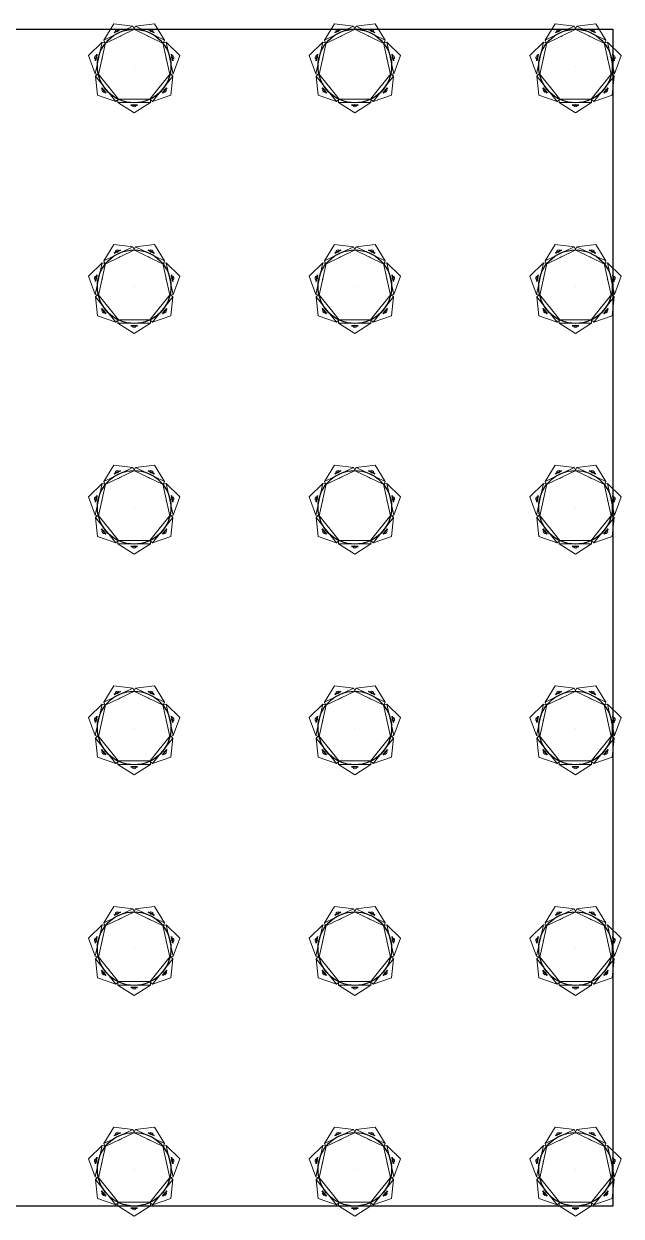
# Model space of a CAD drawing. Header units: millimetres. Extents: x 6731 to 7543, y 1524 to 2335.
# Drawn here: x 7137 to 7543, y 1524 to 2335 of the extents above; entities that cross this region are included whole.
import ezdxf

# ---------------------------------------------------------------- set-up
doc = ezdxf.new("R2010")
doc.units = ezdxf.units.MM

# ---------------------------------------------------------------- blocks, each defined once
blk = doc.blocks.new('P725-80')
at = {"extrusion": (0, -1, 0)}
for p, q in [((0, 800, 3.93), (0, 800, 43.93)), ((800, 800, 3.93), (800, 800, 43.93)), ((0, 0, 3.93), (0, 0, 43.93)), ((800, 0, 3.93), (800, 0, 43.93))]:
    blk.add_line(p, q, dxfattribs=at)
for elevation in [3.93, 43.93]:
    blk.add_lwpolyline([(0, 800), (800, 800), (800, 0), (0, 0)], close=True, dxfattribs=dict(elevation=elevation))
blk = doc.blocks.new('610-3')
at = {"lineweight": 0, "extrusion": (0, 0, -1)}
for p, q in [((-11, 37.75, -9.43), (11, 37.75, -9.43)), ((-11, -37.75, -9.43), (-11, 37.75, -9.43)), ((-11, 37.75, -7.07), (11, 37.75, -7.07)), ((-11, -37.75, -7.07), (-11, 37.75, -7.07)), ((11, 37.75, -7.07), (0, 26.75)), ((11, 37.75, -9.43), (11, -37.75, -9.43)), ((11, 37.75, -7.07), (11, -37.75, -7.07)), ((0, 26.75), (0, -26.75)), ((11, -37.75, -7.07), (0, -26.75)), ((-11, -37.75, -9.43), (11, -37.75, -9.43)), ((-11, -37.75, -7.07), (11, -37.75, -7.07))]:
    blk.add_line(p, q, dxfattribs=at)
at = {"lineweight": 0, "extrusion": (1, 0, 0)}
for p, q in [((-11, 37.75, -9.43), (-11, 37.75, -7.07)), ((0, 26.75), (-11, 37.75, -7.07)), ((11, 37.75, -9.43), (11, 37.75, -7.07)), ((0, -26.75), (-11, -37.75, -7.07)), ((-11, -37.75, -9.43), (-11, -37.75, -7.07)), ((11, -37.75, -9.43), (11, -37.75, -7.07))]:
    blk.add_line(p, q, dxfattribs=at)
at = {"lineweight": 0, "extrusion": (0, 0, -1)}
blk.add_circle((0, 34.6, 9.43), 1.18, dxfattribs=at)
at = {"lineweight": 0, "extrusion": (0, -0.540758, -0.841178)}
blk.add_ellipse((0, 34.58, -4.96), major_axis=(0, -1.17, 0.75), ratio=0.84507, start_param=-1.570796, end_param=4.712389, dxfattribs=at)
blk = doc.blocks.new('546')
at = {"color": 252, "true_color": 0x939598}
for p, q in [((-0.5, 0), (-2.44, -2.19)), ((-0.5, 0), (0.5, 0)), ((0.5, 0), (2.44, -2.19)), ((-2.44, -2.19), (-1.22, -5.79)), ((-1.62, -1.36), (-0.85, -5.57)), ((0, -0.5), (0, -5.38)), ((1.62, -1.36), (0.85, -5.57)), ((2.44, -2.19), (1.22, -5.79)), ((-2.44, -13.61), (-1.22, -10.01)), ((-0.5, -15.8), (-2.44, -13.61)), ((-1.62, -14.44), (-0.85, -10.23)), ((-0.5, -15.8), (0.5, -15.8)), ((0, -15.3), (0, -10.42)), ((0.5, -15.8), (2.44, -13.61)), ((1.62, -14.44), (0.85, -10.23)), ((2.44, -13.61), (1.22, -10.01))]:
    blk.add_line(p, q, dxfattribs=at)
blk.add_lwpolyline([(-1.22, -5.79), (-2.44, -7.9), (-1.22, -10.01), (1.22, -10.01), (2.44, -7.9), (1.22, -5.79)], close=True, dxfattribs=at)
blk = doc.blocks.new('611+2020')
at = {"xscale": -0.9493669999999998, "yscale": 0.9493669999999998, "zscale": 0.9493669999999998, "rotation": 180}
for p in [(0, -15), (0, -98.72)]:
    blk.add_blockref('546', p, dxfattribs=at)
at = {"color": 2}
for p in [(0, -49.36, 5.35), (0, -133.08, 5.35)]:
    blk.add_blockref('610-3', p, dxfattribs=at)
blk = doc.blocks.new('*U104')
at = {"color": 2, "extrusion": (0, -1, 0)}
blk.add_blockref('611+2020', (0, 58.79, 1.13), dxfattribs=at)
blk = doc.blocks.new('*U105')
at = {"color": 0, "linetype": 'ByBlock', "lineweight": -2, "transparency": 16777216}
for p, rotation in [((2574.54, 1649.1, -123.79), 205.7142857142856), ((2596.55, 1649.1, -123.79), 154.2857142857142), ((2560.81, 1631.89, -123.79), 257.1428571428572), ((2610.27, 1631.89, -123.79), 102.8571428571428), ((2565.71, 1610.43, -123.79), 308.5714285714285), ((2605.38, 1610.43, -123.79), 51.42857142857138)]:
    blk.add_blockref('*U104', p, dxfattribs=dict(at, rotation=rotation))
blk.add_blockref('*U104', (2585.54, 1600.87, -123.79), dxfattribs=at)
blk = doc.blocks.new('*U106')
at = {"extrusion": (0, -1, 0)}
blk.add_line((0, 0, 32.5), (0, 0, -32.5), dxfattribs=at)
blk = doc.blocks.new('*U107')
at = {"color": 0, "linetype": 'ByBlock', "lineweight": -2, "transparency": 16777216}
for p, rotation in [((2473.04, 1647.89, -32.5), 119.9999999999997), ((2479.07, 1650.39, -32.5), 104.9999999999997), ((2485.54, 1651.24, -32.5), 89.99999999999973), ((2492.01, 1650.39, -32.5), 74.99999999999979), ((2498.04, 1647.89, -32.5), 59.99999999999984), ((2463.89, 1638.74, -32.5), 149.9999999999997), ((2467.87, 1643.92, -32.5), 134.9999999999997), ((2503.22, 1643.92, -32.5), 44.99999999999987), ((2507.19, 1638.74, -32.5), 29.99999999999989), ((2461.4, 1632.71, -32.5), 164.9999999999996), ((2509.69, 1632.71, -32.5), 14.99999999999994), ((2460.54, 1626.24, -32.5), 180), ((2461.4, 1619.77, -32.5), 194.9999999999995), ((2463.89, 1613.74, -32.5), 209.9999999999996), ((2507.19, 1613.74, -32.5), 329.9999999999994), ((2509.69, 1619.77, -32.5), 344.9999999999994), ((2467.87, 1608.56, -32.5), 224.9999999999996), ((2503.22, 1608.56, -32.5), 314.9999999999994), ((2473.04, 1604.59, -32.5), 239.9999999999995), ((2479.07, 1602.09, -32.5), 254.9999999999995), ((2485.54, 1601.24, -32.5), 269.9999999999995), ((2492.01, 1602.09, -32.5), 284.9999999999995), ((2498.04, 1604.59, -32.5), 299.9999999999994)]:
    blk.add_blockref('*U106', p, dxfattribs=dict(at, rotation=rotation))
blk.add_blockref('*U106', (2510.54, 1626.24, -32.5), dxfattribs=at)
blk = doc.blocks.new('*U108')
at = {"color": 2, "extrusion": (0, -1, 0)}
blk.add_blockref('611+2020', (0, 58.79, 1.13), dxfattribs=at)
blk = doc.blocks.new('*U109')
at = {"color": 0, "linetype": 'ByBlock', "lineweight": -2, "transparency": 16777216}
for p, rotation in [((2574.54, 1649.1, -123.79), 205.7142857142856), ((2596.55, 1649.1, -123.79), 154.2857142857142), ((2560.81, 1631.89, -123.79), 257.1428571428572), ((2610.27, 1631.89, -123.79), 102.8571428571428), ((2565.71, 1610.43, -123.79), 308.5714285714285), ((2605.38, 1610.43, -123.79), 51.42857142857138)]:
    blk.add_blockref('*U108', p, dxfattribs=dict(at, rotation=rotation))
blk.add_blockref('*U108', (2585.54, 1600.87, -123.79), dxfattribs=at)
blk = doc.blocks.new('*U110')
at = {"extrusion": (0, -1, 0)}
blk.add_line((0, 0, 32.5), (0, 0, -32.5), dxfattribs=at)
blk = doc.blocks.new('*U111')
at = {"color": 0, "linetype": 'ByBlock', "lineweight": -2, "transparency": 16777216}
for p, rotation in [((2473.04, 1647.89, -32.5), 119.9999999999997), ((2479.07, 1650.39, -32.5), 104.9999999999997), ((2485.54, 1651.24, -32.5), 89.99999999999973), ((2492.01, 1650.39, -32.5), 74.99999999999979), ((2498.04, 1647.89, -32.5), 59.99999999999984), ((2463.89, 1638.74, -32.5), 149.9999999999997), ((2467.87, 1643.92, -32.5), 134.9999999999997), ((2503.22, 1643.92, -32.5), 44.99999999999987), ((2507.19, 1638.74, -32.5), 29.99999999999989), ((2461.4, 1632.71, -32.5), 164.9999999999996), ((2509.69, 1632.71, -32.5), 14.99999999999994), ((2460.54, 1626.24, -32.5), 180), ((2461.4, 1619.77, -32.5), 194.9999999999995), ((2463.89, 1613.74, -32.5), 209.9999999999996), ((2507.19, 1613.74, -32.5), 329.9999999999994), ((2509.69, 1619.77, -32.5), 344.9999999999994), ((2467.87, 1608.56, -32.5), 224.9999999999996), ((2503.22, 1608.56, -32.5), 314.9999999999994), ((2473.04, 1604.59, -32.5), 239.9999999999995), ((2479.07, 1602.09, -32.5), 254.9999999999995), ((2485.54, 1601.24, -32.5), 269.9999999999995), ((2492.01, 1602.09, -32.5), 284.9999999999995), ((2498.04, 1604.59, -32.5), 299.9999999999994)]:
    blk.add_blockref('*U110', p, dxfattribs=dict(at, rotation=rotation))
blk.add_blockref('*U110', (2510.54, 1626.24, -32.5), dxfattribs=at)
blk = doc.blocks.new('*U112')
at = {"color": 2, "extrusion": (0, -1, 0)}
blk.add_blockref('611+2020', (0, 58.79, 1.13), dxfattribs=at)
blk = doc.blocks.new('*U113')
at = {"color": 0, "linetype": 'ByBlock', "lineweight": -2, "transparency": 16777216}
for p, rotation in [((2574.54, 1649.1, -123.79), 205.7142857142856), ((2596.55, 1649.1, -123.79), 154.2857142857142), ((2560.81, 1631.89, -123.79), 257.1428571428572), ((2610.27, 1631.89, -123.79), 102.8571428571428), ((2565.71, 1610.43, -123.79), 308.5714285714285), ((2605.38, 1610.43, -123.79), 51.42857142857138)]:
    blk.add_blockref('*U112', p, dxfattribs=dict(at, rotation=rotation))
blk.add_blockref('*U112', (2585.54, 1600.87, -123.79), dxfattribs=at)
blk = doc.blocks.new('*U114')
at = {"extrusion": (0, -1, 0)}
blk.add_line((0, 0, 32.5), (0, 0, -32.5), dxfattribs=at)
blk = doc.blocks.new('*U115')
at = {"color": 0, "linetype": 'ByBlock', "lineweight": -2, "transparency": 16777216}
for p, rotation in [((2473.04, 1647.89, -32.5), 119.9999999999997), ((2479.07, 1650.39, -32.5), 104.9999999999997), ((2485.54, 1651.24, -32.5), 89.99999999999973), ((2492.01, 1650.39, -32.5), 74.99999999999979), ((2498.04, 1647.89, -32.5), 59.99999999999984), ((2463.89, 1638.74, -32.5), 149.9999999999997), ((2467.87, 1643.92, -32.5), 134.9999999999997), ((2503.22, 1643.92, -32.5), 44.99999999999987), ((2507.19, 1638.74, -32.5), 29.99999999999989), ((2461.4, 1632.71, -32.5), 164.9999999999996), ((2509.69, 1632.71, -32.5), 14.99999999999994), ((2460.54, 1626.24, -32.5), 180), ((2461.4, 1619.77, -32.5), 194.9999999999995), ((2463.89, 1613.74, -32.5), 209.9999999999996), ((2507.19, 1613.74, -32.5), 329.9999999999994), ((2509.69, 1619.77, -32.5), 344.9999999999994), ((2467.87, 1608.56, -32.5), 224.9999999999996), ((2503.22, 1608.56, -32.5), 314.9999999999994), ((2473.04, 1604.59, -32.5), 239.9999999999995), ((2479.07, 1602.09, -32.5), 254.9999999999995), ((2485.54, 1601.24, -32.5), 269.9999999999995), ((2492.01, 1602.09, -32.5), 284.9999999999995), ((2498.04, 1604.59, -32.5), 299.9999999999994)]:
    blk.add_blockref('*U114', p, dxfattribs=dict(at, rotation=rotation))
blk.add_blockref('*U114', (2510.54, 1626.24, -32.5), dxfattribs=at)
blk = doc.blocks.new('*U116')
at = {"color": 2, "extrusion": (0, -1, 0)}
blk.add_blockref('611+2020', (0, 58.79, 1.13), dxfattribs=at)
blk = doc.blocks.new('*U117')
at = {"color": 0, "linetype": 'ByBlock', "lineweight": -2, "transparency": 16777216}
for p, rotation in [((2574.54, 1649.1, -123.79), 205.7142857142856), ((2596.55, 1649.1, -123.79), 154.2857142857142), ((2560.81, 1631.89, -123.79), 257.1428571428572), ((2610.27, 1631.89, -123.79), 102.8571428571428), ((2565.71, 1610.43, -123.79), 308.5714285714285), ((2605.38, 1610.43, -123.79), 51.42857142857138)]:
    blk.add_blockref('*U116', p, dxfattribs=dict(at, rotation=rotation))
blk.add_blockref('*U116', (2585.54, 1600.87, -123.79), dxfattribs=at)
blk = doc.blocks.new('*U118')
at = {"extrusion": (0, -1, 0)}
blk.add_line((0, 0, 32.5), (0, 0, -32.5), dxfattribs=at)
blk = doc.blocks.new('*U119')
at = {"color": 0, "linetype": 'ByBlock', "lineweight": -2, "transparency": 16777216}
for p, rotation in [((2473.04, 1647.89, -32.5), 119.9999999999997), ((2479.07, 1650.39, -32.5), 104.9999999999997), ((2485.54, 1651.24, -32.5), 89.99999999999973), ((2492.01, 1650.39, -32.5), 74.99999999999979), ((2498.04, 1647.89, -32.5), 59.99999999999984), ((2463.89, 1638.74, -32.5), 149.9999999999997), ((2467.87, 1643.92, -32.5), 134.9999999999997), ((2503.22, 1643.92, -32.5), 44.99999999999987), ((2507.19, 1638.74, -32.5), 29.99999999999989), ((2461.4, 1632.71, -32.5), 164.9999999999996), ((2509.69, 1632.71, -32.5), 14.99999999999994), ((2460.54, 1626.24, -32.5), 180), ((2461.4, 1619.77, -32.5), 194.9999999999995), ((2463.89, 1613.74, -32.5), 209.9999999999996), ((2507.19, 1613.74, -32.5), 329.9999999999994), ((2509.69, 1619.77, -32.5), 344.9999999999994), ((2467.87, 1608.56, -32.5), 224.9999999999996), ((2503.22, 1608.56, -32.5), 314.9999999999994), ((2473.04, 1604.59, -32.5), 239.9999999999995), ((2479.07, 1602.09, -32.5), 254.9999999999995), ((2485.54, 1601.24, -32.5), 269.9999999999995), ((2492.01, 1602.09, -32.5), 284.9999999999995), ((2498.04, 1604.59, -32.5), 299.9999999999994)]:
    blk.add_blockref('*U118', p, dxfattribs=dict(at, rotation=rotation))
blk.add_blockref('*U118', (2510.54, 1626.24, -32.5), dxfattribs=at)
blk = doc.blocks.new('*U120')
at = {"color": 2, "extrusion": (0, -1, 0)}
blk.add_blockref('611+2020', (0, 58.79, 1.13), dxfattribs=at)
blk = doc.blocks.new('*U121')
at = {"color": 0, "linetype": 'ByBlock', "lineweight": -2, "transparency": 16777216}
for p, rotation in [((2574.54, 1649.1, -123.79), 205.7142857142856), ((2596.55, 1649.1, -123.79), 154.2857142857142), ((2560.81, 1631.89, -123.79), 257.1428571428572), ((2610.27, 1631.89, -123.79), 102.8571428571428), ((2565.71, 1610.43, -123.79), 308.5714285714285), ((2605.38, 1610.43, -123.79), 51.42857142857138)]:
    blk.add_blockref('*U120', p, dxfattribs=dict(at, rotation=rotation))
blk.add_blockref('*U120', (2585.54, 1600.87, -123.79), dxfattribs=at)
blk = doc.blocks.new('*U122')
at = {"extrusion": (0, -1, 0)}
blk.add_line((0, 0, 32.5), (0, 0, -32.5), dxfattribs=at)
blk = doc.blocks.new('*U123')
at = {"color": 0, "linetype": 'ByBlock', "lineweight": -2, "transparency": 16777216}
for p, rotation in [((2473.04, 1647.89, -32.5), 119.9999999999997), ((2479.07, 1650.39, -32.5), 104.9999999999997), ((2485.54, 1651.24, -32.5), 89.99999999999973), ((2492.01, 1650.39, -32.5), 74.99999999999979), ((2498.04, 1647.89, -32.5), 59.99999999999984), ((2463.89, 1638.74, -32.5), 149.9999999999997), ((2467.87, 1643.92, -32.5), 134.9999999999997), ((2503.22, 1643.92, -32.5), 44.99999999999987), ((2507.19, 1638.74, -32.5), 29.99999999999989), ((2461.4, 1632.71, -32.5), 164.9999999999996), ((2509.69, 1632.71, -32.5), 14.99999999999994), ((2460.54, 1626.24, -32.5), 180), ((2461.4, 1619.77, -32.5), 194.9999999999995), ((2463.89, 1613.74, -32.5), 209.9999999999996), ((2507.19, 1613.74, -32.5), 329.9999999999994), ((2509.69, 1619.77, -32.5), 344.9999999999994), ((2467.87, 1608.56, -32.5), 224.9999999999996), ((2503.22, 1608.56, -32.5), 314.9999999999994), ((2473.04, 1604.59, -32.5), 239.9999999999995), ((2479.07, 1602.09, -32.5), 254.9999999999995), ((2485.54, 1601.24, -32.5), 269.9999999999995), ((2492.01, 1602.09, -32.5), 284.9999999999995), ((2498.04, 1604.59, -32.5), 299.9999999999994)]:
    blk.add_blockref('*U122', p, dxfattribs=dict(at, rotation=rotation))
blk.add_blockref('*U122', (2510.54, 1626.24, -32.5), dxfattribs=at)
blk = doc.blocks.new('*U124')
at = {"color": 2, "extrusion": (0, -1, 0)}
blk.add_blockref('611+2020', (0, 58.79, 1.13), dxfattribs=at)
blk = doc.blocks.new('*U125')
at = {"color": 0, "linetype": 'ByBlock', "lineweight": -2, "transparency": 16777216}
for p, rotation in [((2574.54, 1649.1, -123.79), 205.7142857142856), ((2596.55, 1649.1, -123.79), 154.2857142857142), ((2560.81, 1631.89, -123.79), 257.1428571428572), ((2610.27, 1631.89, -123.79), 102.8571428571428), ((2565.71, 1610.43, -123.79), 308.5714285714285), ((2605.38, 1610.43, -123.79), 51.42857142857138)]:
    blk.add_blockref('*U124', p, dxfattribs=dict(at, rotation=rotation))
blk.add_blockref('*U124', (2585.54, 1600.87, -123.79), dxfattribs=at)
blk = doc.blocks.new('*U126')
at = {"extrusion": (0, -1, 0)}
blk.add_line((0, 0, 32.5), (0, 0, -32.5), dxfattribs=at)
blk = doc.blocks.new('*U127')
at = {"color": 0, "linetype": 'ByBlock', "lineweight": -2, "transparency": 16777216}
for p, rotation in [((2473.04, 1647.89, -32.5), 119.9999999999997), ((2479.07, 1650.39, -32.5), 104.9999999999997), ((2485.54, 1651.24, -32.5), 89.99999999999973), ((2492.01, 1650.39, -32.5), 74.99999999999979), ((2498.04, 1647.89, -32.5), 59.99999999999984), ((2463.89, 1638.74, -32.5), 149.9999999999997), ((2467.87, 1643.92, -32.5), 134.9999999999997), ((2503.22, 1643.92, -32.5), 44.99999999999987), ((2507.19, 1638.74, -32.5), 29.99999999999989), ((2461.4, 1632.71, -32.5), 164.9999999999996), ((2509.69, 1632.71, -32.5), 14.99999999999994), ((2460.54, 1626.24, -32.5), 180), ((2461.4, 1619.77, -32.5), 194.9999999999995), ((2463.89, 1613.74, -32.5), 209.9999999999996), ((2507.19, 1613.74, -32.5), 329.9999999999994), ((2509.69, 1619.77, -32.5), 344.9999999999994), ((2467.87, 1608.56, -32.5), 224.9999999999996), ((2503.22, 1608.56, -32.5), 314.9999999999994), ((2473.04, 1604.59, -32.5), 239.9999999999995), ((2479.07, 1602.09, -32.5), 254.9999999999995), ((2485.54, 1601.24, -32.5), 269.9999999999995), ((2492.01, 1602.09, -32.5), 284.9999999999995), ((2498.04, 1604.59, -32.5), 299.9999999999994)]:
    blk.add_blockref('*U126', p, dxfattribs=dict(at, rotation=rotation))
blk.add_blockref('*U126', (2510.54, 1626.24, -32.5), dxfattribs=at)
blk = doc.blocks.new('*U128')
at = {"color": 2, "extrusion": (0, -1, 0)}
blk.add_blockref('611+2020', (0, 58.79, 1.13), dxfattribs=at)
blk = doc.blocks.new('*U129')
at = {"color": 0, "linetype": 'ByBlock', "lineweight": -2, "transparency": 16777216}
for p, rotation in [((2574.54, 1649.1, -123.79), 205.7142857142856), ((2596.55, 1649.1, -123.79), 154.2857142857142), ((2560.81, 1631.89, -123.79), 257.1428571428572), ((2610.27, 1631.89, -123.79), 102.8571428571428), ((2565.71, 1610.43, -123.79), 308.5714285714285), ((2605.38, 1610.43, -123.79), 51.42857142857138)]:
    blk.add_blockref('*U128', p, dxfattribs=dict(at, rotation=rotation))
blk.add_blockref('*U128', (2585.54, 1600.87, -123.79), dxfattribs=at)
blk = doc.blocks.new('*U130')
at = {"extrusion": (0, -1, 0)}
blk.add_line((0, 0, 32.5), (0, 0, -32.5), dxfattribs=at)
blk = doc.blocks.new('*U131')
at = {"color": 0, "linetype": 'ByBlock', "lineweight": -2, "transparency": 16777216}
for p, rotation in [((2473.04, 1647.89, -32.5), 119.9999999999997), ((2479.07, 1650.39, -32.5), 104.9999999999997), ((2485.54, 1651.24, -32.5), 89.99999999999973), ((2492.01, 1650.39, -32.5), 74.99999999999979), ((2498.04, 1647.89, -32.5), 59.99999999999984), ((2463.89, 1638.74, -32.5), 149.9999999999997), ((2467.87, 1643.92, -32.5), 134.9999999999997), ((2503.22, 1643.92, -32.5), 44.99999999999987), ((2507.19, 1638.74, -32.5), 29.99999999999989), ((2461.4, 1632.71, -32.5), 164.9999999999996), ((2509.69, 1632.71, -32.5), 14.99999999999994), ((2460.54, 1626.24, -32.5), 180), ((2461.4, 1619.77, -32.5), 194.9999999999995), ((2463.89, 1613.74, -32.5), 209.9999999999996), ((2507.19, 1613.74, -32.5), 329.9999999999994), ((2509.69, 1619.77, -32.5), 344.9999999999994), ((2467.87, 1608.56, -32.5), 224.9999999999996), ((2503.22, 1608.56, -32.5), 314.9999999999994), ((2473.04, 1604.59, -32.5), 239.9999999999995), ((2479.07, 1602.09, -32.5), 254.9999999999995), ((2485.54, 1601.24, -32.5), 269.9999999999995), ((2492.01, 1602.09, -32.5), 284.9999999999995), ((2498.04, 1604.59, -32.5), 299.9999999999994)]:
    blk.add_blockref('*U130', p, dxfattribs=dict(at, rotation=rotation))
blk.add_blockref('*U130', (2510.54, 1626.24, -32.5), dxfattribs=at)
blk = doc.blocks.new('*U132')
at = {"color": 2, "extrusion": (0, -1, 0)}
blk.add_blockref('611+2020', (0, 58.79, 1.13), dxfattribs=at)
blk = doc.blocks.new('*U133')
at = {"color": 0, "linetype": 'ByBlock', "lineweight": -2, "transparency": 16777216}
for p, rotation in [((2574.54, 1649.1, -123.79), 205.7142857142856), ((2596.55, 1649.1, -123.79), 154.2857142857142), ((2560.81, 1631.89, -123.79), 257.1428571428572), ((2610.27, 1631.89, -123.79), 102.8571428571428), ((2565.71, 1610.43, -123.79), 308.5714285714285), ((2605.38, 1610.43, -123.79), 51.42857142857138)]:
    blk.add_blockref('*U132', p, dxfattribs=dict(at, rotation=rotation))
blk.add_blockref('*U132', (2585.54, 1600.87, -123.79), dxfattribs=at)
blk = doc.blocks.new('*U134')
at = {"extrusion": (0, -1, 0)}
blk.add_line((0, 0, 32.5), (0, 0, -32.5), dxfattribs=at)
blk = doc.blocks.new('*U135')
at = {"color": 0, "linetype": 'ByBlock', "lineweight": -2, "transparency": 16777216}
for p, rotation in [((2473.04, 1647.89, -32.5), 119.9999999999997), ((2479.07, 1650.39, -32.5), 104.9999999999997), ((2485.54, 1651.24, -32.5), 89.99999999999973), ((2492.01, 1650.39, -32.5), 74.99999999999979), ((2498.04, 1647.89, -32.5), 59.99999999999984), ((2463.89, 1638.74, -32.5), 149.9999999999997), ((2467.87, 1643.92, -32.5), 134.9999999999997), ((2503.22, 1643.92, -32.5), 44.99999999999987), ((2507.19, 1638.74, -32.5), 29.99999999999989), ((2461.4, 1632.71, -32.5), 164.9999999999996), ((2509.69, 1632.71, -32.5), 14.99999999999994), ((2460.54, 1626.24, -32.5), 180), ((2461.4, 1619.77, -32.5), 194.9999999999995), ((2463.89, 1613.74, -32.5), 209.9999999999996), ((2507.19, 1613.74, -32.5), 329.9999999999994), ((2509.69, 1619.77, -32.5), 344.9999999999994), ((2467.87, 1608.56, -32.5), 224.9999999999996), ((2503.22, 1608.56, -32.5), 314.9999999999994), ((2473.04, 1604.59, -32.5), 239.9999999999995), ((2479.07, 1602.09, -32.5), 254.9999999999995), ((2485.54, 1601.24, -32.5), 269.9999999999995), ((2492.01, 1602.09, -32.5), 284.9999999999995), ((2498.04, 1604.59, -32.5), 299.9999999999994)]:
    blk.add_blockref('*U134', p, dxfattribs=dict(at, rotation=rotation))
blk.add_blockref('*U134', (2510.54, 1626.24, -32.5), dxfattribs=at)
blk = doc.blocks.new('*U136')
at = {"color": 2, "extrusion": (0, -1, 0)}
blk.add_blockref('611+2020', (0, 58.79, 1.13), dxfattribs=at)
blk = doc.blocks.new('*U137')
at = {"color": 0, "linetype": 'ByBlock', "lineweight": -2, "transparency": 16777216}
for p, rotation in [((2574.54, 1649.1, -123.79), 205.7142857142856), ((2596.55, 1649.1, -123.79), 154.2857142857142), ((2560.81, 1631.89, -123.79), 257.1428571428572), ((2610.27, 1631.89, -123.79), 102.8571428571428), ((2565.71, 1610.43, -123.79), 308.5714285714285), ((2605.38, 1610.43, -123.79), 51.42857142857138)]:
    blk.add_blockref('*U136', p, dxfattribs=dict(at, rotation=rotation))
blk.add_blockref('*U136', (2585.54, 1600.87, -123.79), dxfattribs=at)
blk = doc.blocks.new('*U138')
at = {"extrusion": (0, -1, 0)}
blk.add_line((0, 0, 32.5), (0, 0, -32.5), dxfattribs=at)
blk = doc.blocks.new('*U139')
at = {"color": 0, "linetype": 'ByBlock', "lineweight": -2, "transparency": 16777216}
for p, rotation in [((2473.04, 1647.89, -32.5), 119.9999999999997), ((2479.07, 1650.39, -32.5), 104.9999999999997), ((2485.54, 1651.24, -32.5), 89.99999999999973), ((2492.01, 1650.39, -32.5), 74.99999999999979), ((2498.04, 1647.89, -32.5), 59.99999999999984), ((2463.89, 1638.74, -32.5), 149.9999999999997), ((2467.87, 1643.92, -32.5), 134.9999999999997), ((2503.22, 1643.92, -32.5), 44.99999999999987), ((2507.19, 1638.74, -32.5), 29.99999999999989), ((2461.4, 1632.71, -32.5), 164.9999999999996), ((2509.69, 1632.71, -32.5), 14.99999999999994), ((2460.54, 1626.24, -32.5), 180), ((2461.4, 1619.77, -32.5), 194.9999999999995), ((2463.89, 1613.74, -32.5), 209.9999999999996), ((2507.19, 1613.74, -32.5), 329.9999999999994), ((2509.69, 1619.77, -32.5), 344.9999999999994), ((2467.87, 1608.56, -32.5), 224.9999999999996), ((2503.22, 1608.56, -32.5), 314.9999999999994), ((2473.04, 1604.59, -32.5), 239.9999999999995), ((2479.07, 1602.09, -32.5), 254.9999999999995), ((2485.54, 1601.24, -32.5), 269.9999999999995), ((2492.01, 1602.09, -32.5), 284.9999999999995), ((2498.04, 1604.59, -32.5), 299.9999999999994)]:
    blk.add_blockref('*U138', p, dxfattribs=dict(at, rotation=rotation))
blk.add_blockref('*U138', (2510.54, 1626.24, -32.5), dxfattribs=at)
blk = doc.blocks.new('*U140')
at = {"color": 2, "extrusion": (0, -1, 0)}
blk.add_blockref('611+2020', (0, 58.79, 1.13), dxfattribs=at)
blk = doc.blocks.new('*U141')
at = {"color": 0, "linetype": 'ByBlock', "lineweight": -2, "transparency": 16777216}
for p, rotation in [((2574.54, 1649.1, -123.79), 205.7142857142856), ((2596.55, 1649.1, -123.79), 154.2857142857142), ((2560.81, 1631.89, -123.79), 257.1428571428572), ((2610.27, 1631.89, -123.79), 102.8571428571428), ((2565.71, 1610.43, -123.79), 308.5714285714285), ((2605.38, 1610.43, -123.79), 51.42857142857138)]:
    blk.add_blockref('*U140', p, dxfattribs=dict(at, rotation=rotation))
blk.add_blockref('*U140', (2585.54, 1600.87, -123.79), dxfattribs=at)
blk = doc.blocks.new('*U142')
at = {"extrusion": (0, -1, 0)}
blk.add_line((0, 0, 32.5), (0, 0, -32.5), dxfattribs=at)
blk = doc.blocks.new('*U143')
at = {"color": 0, "linetype": 'ByBlock', "lineweight": -2, "transparency": 16777216}
for p, rotation in [((2473.04, 1647.89, -32.5), 119.9999999999997), ((2479.07, 1650.39, -32.5), 104.9999999999997), ((2485.54, 1651.24, -32.5), 89.99999999999973), ((2492.01, 1650.39, -32.5), 74.99999999999979), ((2498.04, 1647.89, -32.5), 59.99999999999984), ((2463.89, 1638.74, -32.5), 149.9999999999997), ((2467.87, 1643.92, -32.5), 134.9999999999997), ((2503.22, 1643.92, -32.5), 44.99999999999987), ((2507.19, 1638.74, -32.5), 29.99999999999989), ((2461.4, 1632.71, -32.5), 164.9999999999996), ((2509.69, 1632.71, -32.5), 14.99999999999994), ((2460.54, 1626.24, -32.5), 180), ((2461.4, 1619.77, -32.5), 194.9999999999995), ((2463.89, 1613.74, -32.5), 209.9999999999996), ((2507.19, 1613.74, -32.5), 329.9999999999994), ((2509.69, 1619.77, -32.5), 344.9999999999994), ((2467.87, 1608.56, -32.5), 224.9999999999996), ((2503.22, 1608.56, -32.5), 314.9999999999994), ((2473.04, 1604.59, -32.5), 239.9999999999995), ((2479.07, 1602.09, -32.5), 254.9999999999995), ((2485.54, 1601.24, -32.5), 269.9999999999995), ((2492.01, 1602.09, -32.5), 284.9999999999995), ((2498.04, 1604.59, -32.5), 299.9999999999994)]:
    blk.add_blockref('*U142', p, dxfattribs=dict(at, rotation=rotation))
blk.add_blockref('*U142', (2510.54, 1626.24, -32.5), dxfattribs=at)
blk = doc.blocks.new('*U144')
at = {"color": 2, "extrusion": (0, -1, 0)}
blk.add_blockref('611+2020', (0, 58.79, 1.13), dxfattribs=at)
blk = doc.blocks.new('*U145')
at = {"color": 0, "linetype": 'ByBlock', "lineweight": -2, "transparency": 16777216}
for p, rotation in [((2574.54, 1649.1, -123.79), 205.7142857142856), ((2596.55, 1649.1, -123.79), 154.2857142857142), ((2560.81, 1631.89, -123.79), 257.1428571428572), ((2610.27, 1631.89, -123.79), 102.8571428571428), ((2565.71, 1610.43, -123.79), 308.5714285714285), ((2605.38, 1610.43, -123.79), 51.42857142857138)]:
    blk.add_blockref('*U144', p, dxfattribs=dict(at, rotation=rotation))
blk.add_blockref('*U144', (2585.54, 1600.87, -123.79), dxfattribs=at)
blk = doc.blocks.new('*U146')
at = {"extrusion": (0, -1, 0)}
blk.add_line((0, 0, 32.5), (0, 0, -32.5), dxfattribs=at)
blk = doc.blocks.new('*U147')
at = {"color": 0, "linetype": 'ByBlock', "lineweight": -2, "transparency": 16777216}
for p, rotation in [((2473.04, 1647.89, -32.5), 119.9999999999997), ((2479.07, 1650.39, -32.5), 104.9999999999997), ((2485.54, 1651.24, -32.5), 89.99999999999973), ((2492.01, 1650.39, -32.5), 74.99999999999979), ((2498.04, 1647.89, -32.5), 59.99999999999984), ((2463.89, 1638.74, -32.5), 149.9999999999997), ((2467.87, 1643.92, -32.5), 134.9999999999997), ((2503.22, 1643.92, -32.5), 44.99999999999987), ((2507.19, 1638.74, -32.5), 29.99999999999989), ((2461.4, 1632.71, -32.5), 164.9999999999996), ((2509.69, 1632.71, -32.5), 14.99999999999994), ((2460.54, 1626.24, -32.5), 180), ((2461.4, 1619.77, -32.5), 194.9999999999995), ((2463.89, 1613.74, -32.5), 209.9999999999996), ((2507.19, 1613.74, -32.5), 329.9999999999994), ((2509.69, 1619.77, -32.5), 344.9999999999994), ((2467.87, 1608.56, -32.5), 224.9999999999996), ((2503.22, 1608.56, -32.5), 314.9999999999994), ((2473.04, 1604.59, -32.5), 239.9999999999995), ((2479.07, 1602.09, -32.5), 254.9999999999995), ((2485.54, 1601.24, -32.5), 269.9999999999995), ((2492.01, 1602.09, -32.5), 284.9999999999995), ((2498.04, 1604.59, -32.5), 299.9999999999994)]:
    blk.add_blockref('*U146', p, dxfattribs=dict(at, rotation=rotation))
blk.add_blockref('*U146', (2510.54, 1626.24, -32.5), dxfattribs=at)
blk = doc.blocks.new('*U148')
at = {"color": 2, "extrusion": (0, -1, 0)}
blk.add_blockref('611+2020', (0, 58.79, 1.13), dxfattribs=at)
blk = doc.blocks.new('*U149')
at = {"color": 0, "linetype": 'ByBlock', "lineweight": -2, "transparency": 16777216}
for p, rotation in [((2574.54, 1649.1, -123.79), 205.7142857142856), ((2596.55, 1649.1, -123.79), 154.2857142857142), ((2560.81, 1631.89, -123.79), 257.1428571428572), ((2610.27, 1631.89, -123.79), 102.8571428571428), ((2565.71, 1610.43, -123.79), 308.5714285714285), ((2605.38, 1610.43, -123.79), 51.42857142857138)]:
    blk.add_blockref('*U148', p, dxfattribs=dict(at, rotation=rotation))
blk.add_blockref('*U148', (2585.54, 1600.87, -123.79), dxfattribs=at)
blk = doc.blocks.new('*U150')
at = {"extrusion": (0, -1, 0)}
blk.add_line((0, 0, 32.5), (0, 0, -32.5), dxfattribs=at)
blk = doc.blocks.new('*U151')
at = {"color": 0, "linetype": 'ByBlock', "lineweight": -2, "transparency": 16777216}
for p, rotation in [((2473.04, 1647.89, -32.5), 119.9999999999997), ((2479.07, 1650.39, -32.5), 104.9999999999997), ((2485.54, 1651.24, -32.5), 89.99999999999973), ((2492.01, 1650.39, -32.5), 74.99999999999979), ((2498.04, 1647.89, -32.5), 59.99999999999984), ((2463.89, 1638.74, -32.5), 149.9999999999997), ((2467.87, 1643.92, -32.5), 134.9999999999997), ((2503.22, 1643.92, -32.5), 44.99999999999987), ((2507.19, 1638.74, -32.5), 29.99999999999989), ((2461.4, 1632.71, -32.5), 164.9999999999996), ((2509.69, 1632.71, -32.5), 14.99999999999994), ((2460.54, 1626.24, -32.5), 180), ((2461.4, 1619.77, -32.5), 194.9999999999995), ((2463.89, 1613.74, -32.5), 209.9999999999996), ((2507.19, 1613.74, -32.5), 329.9999999999994), ((2509.69, 1619.77, -32.5), 344.9999999999994), ((2467.87, 1608.56, -32.5), 224.9999999999996), ((2503.22, 1608.56, -32.5), 314.9999999999994), ((2473.04, 1604.59, -32.5), 239.9999999999995), ((2479.07, 1602.09, -32.5), 254.9999999999995), ((2485.54, 1601.24, -32.5), 269.9999999999995), ((2492.01, 1602.09, -32.5), 284.9999999999995), ((2498.04, 1604.59, -32.5), 299.9999999999994)]:
    blk.add_blockref('*U150', p, dxfattribs=dict(at, rotation=rotation))
blk.add_blockref('*U150', (2510.54, 1626.24, -32.5), dxfattribs=at)
blk = doc.blocks.new('*U152')
at = {"color": 2, "extrusion": (0, -1, 0)}
blk.add_blockref('611+2020', (0, 58.79, 1.13), dxfattribs=at)
blk = doc.blocks.new('*U153')
at = {"color": 0, "linetype": 'ByBlock', "lineweight": -2, "transparency": 16777216}
for p, rotation in [((2574.54, 1649.1, -123.79), 205.7142857142856), ((2596.55, 1649.1, -123.79), 154.2857142857142), ((2560.81, 1631.89, -123.79), 257.1428571428572), ((2610.27, 1631.89, -123.79), 102.8571428571428), ((2565.71, 1610.43, -123.79), 308.5714285714285), ((2605.38, 1610.43, -123.79), 51.42857142857138)]:
    blk.add_blockref('*U152', p, dxfattribs=dict(at, rotation=rotation))
blk.add_blockref('*U152', (2585.54, 1600.87, -123.79), dxfattribs=at)
blk = doc.blocks.new('*U154')
at = {"extrusion": (0, -1, 0)}
blk.add_line((0, 0, 32.5), (0, 0, -32.5), dxfattribs=at)
blk = doc.blocks.new('*U155')
at = {"color": 0, "linetype": 'ByBlock', "lineweight": -2, "transparency": 16777216}
for p, rotation in [((2473.04, 1647.89, -32.5), 119.9999999999997), ((2479.07, 1650.39, -32.5), 104.9999999999997), ((2485.54, 1651.24, -32.5), 89.99999999999973), ((2492.01, 1650.39, -32.5), 74.99999999999979), ((2498.04, 1647.89, -32.5), 59.99999999999984), ((2463.89, 1638.74, -32.5), 149.9999999999997), ((2467.87, 1643.92, -32.5), 134.9999999999997), ((2503.22, 1643.92, -32.5), 44.99999999999987), ((2507.19, 1638.74, -32.5), 29.99999999999989), ((2461.4, 1632.71, -32.5), 164.9999999999996), ((2509.69, 1632.71, -32.5), 14.99999999999994), ((2460.54, 1626.24, -32.5), 180), ((2461.4, 1619.77, -32.5), 194.9999999999995), ((2463.89, 1613.74, -32.5), 209.9999999999996), ((2507.19, 1613.74, -32.5), 329.9999999999994), ((2509.69, 1619.77, -32.5), 344.9999999999994), ((2467.87, 1608.56, -32.5), 224.9999999999996), ((2503.22, 1608.56, -32.5), 314.9999999999994), ((2473.04, 1604.59, -32.5), 239.9999999999995), ((2479.07, 1602.09, -32.5), 254.9999999999995), ((2485.54, 1601.24, -32.5), 269.9999999999995), ((2492.01, 1602.09, -32.5), 284.9999999999995), ((2498.04, 1604.59, -32.5), 299.9999999999994)]:
    blk.add_blockref('*U154', p, dxfattribs=dict(at, rotation=rotation))
blk.add_blockref('*U154', (2510.54, 1626.24, -32.5), dxfattribs=at)
blk = doc.blocks.new('*U156')
at = {"color": 2, "extrusion": (0, -1, 0)}
blk.add_blockref('611+2020', (0, 58.79, 1.13), dxfattribs=at)
blk = doc.blocks.new('*U157')
at = {"color": 0, "linetype": 'ByBlock', "lineweight": -2, "transparency": 16777216}
for p, rotation in [((2574.54, 1649.1, -123.79), 205.7142857142856), ((2596.55, 1649.1, -123.79), 154.2857142857142), ((2560.81, 1631.89, -123.79), 257.1428571428572), ((2610.27, 1631.89, -123.79), 102.8571428571428), ((2565.71, 1610.43, -123.79), 308.5714285714285), ((2605.38, 1610.43, -123.79), 51.42857142857138)]:
    blk.add_blockref('*U156', p, dxfattribs=dict(at, rotation=rotation))
blk.add_blockref('*U156', (2585.54, 1600.87, -123.79), dxfattribs=at)
blk = doc.blocks.new('*U158')
at = {"extrusion": (0, -1, 0)}
blk.add_line((0, 0, 32.5), (0, 0, -32.5), dxfattribs=at)
blk = doc.blocks.new('*U159')
at = {"color": 0, "linetype": 'ByBlock', "lineweight": -2, "transparency": 16777216}
for p, rotation in [((2473.04, 1647.89, -32.5), 119.9999999999997), ((2479.07, 1650.39, -32.5), 104.9999999999997), ((2485.54, 1651.24, -32.5), 89.99999999999973), ((2492.01, 1650.39, -32.5), 74.99999999999979), ((2498.04, 1647.89, -32.5), 59.99999999999984), ((2463.89, 1638.74, -32.5), 149.9999999999997), ((2467.87, 1643.92, -32.5), 134.9999999999997), ((2503.22, 1643.92, -32.5), 44.99999999999987), ((2507.19, 1638.74, -32.5), 29.99999999999989), ((2461.4, 1632.71, -32.5), 164.9999999999996), ((2509.69, 1632.71, -32.5), 14.99999999999994), ((2460.54, 1626.24, -32.5), 180), ((2461.4, 1619.77, -32.5), 194.9999999999995), ((2463.89, 1613.74, -32.5), 209.9999999999996), ((2507.19, 1613.74, -32.5), 329.9999999999994), ((2509.69, 1619.77, -32.5), 344.9999999999994), ((2467.87, 1608.56, -32.5), 224.9999999999996), ((2503.22, 1608.56, -32.5), 314.9999999999994), ((2473.04, 1604.59, -32.5), 239.9999999999995), ((2479.07, 1602.09, -32.5), 254.9999999999995), ((2485.54, 1601.24, -32.5), 269.9999999999995), ((2492.01, 1602.09, -32.5), 284.9999999999995), ((2498.04, 1604.59, -32.5), 299.9999999999994)]:
    blk.add_blockref('*U158', p, dxfattribs=dict(at, rotation=rotation))
blk.add_blockref('*U158', (2510.54, 1626.24, -32.5), dxfattribs=at)
blk = doc.blocks.new('*U160')
at = {"color": 2, "extrusion": (0, -1, 0)}
blk.add_blockref('611+2020', (0, 58.79, 1.13), dxfattribs=at)
blk = doc.blocks.new('*U161')
at = {"color": 0, "linetype": 'ByBlock', "lineweight": -2, "transparency": 16777216}
for p, rotation in [((2574.54, 1649.1, -123.79), 205.7142857142856), ((2596.55, 1649.1, -123.79), 154.2857142857142), ((2560.81, 1631.89, -123.79), 257.1428571428572), ((2610.27, 1631.89, -123.79), 102.8571428571428), ((2565.71, 1610.43, -123.79), 308.5714285714285), ((2605.38, 1610.43, -123.79), 51.42857142857138)]:
    blk.add_blockref('*U160', p, dxfattribs=dict(at, rotation=rotation))
blk.add_blockref('*U160', (2585.54, 1600.87, -123.79), dxfattribs=at)
blk = doc.blocks.new('*U162')
at = {"extrusion": (0, -1, 0)}
blk.add_line((0, 0, 32.5), (0, 0, -32.5), dxfattribs=at)
blk = doc.blocks.new('*U163')
at = {"color": 0, "linetype": 'ByBlock', "lineweight": -2, "transparency": 16777216}
for p, rotation in [((2473.04, 1647.89, -32.5), 119.9999999999997), ((2479.07, 1650.39, -32.5), 104.9999999999997), ((2485.54, 1651.24, -32.5), 89.99999999999973), ((2492.01, 1650.39, -32.5), 74.99999999999979), ((2498.04, 1647.89, -32.5), 59.99999999999984), ((2463.89, 1638.74, -32.5), 149.9999999999997), ((2467.87, 1643.92, -32.5), 134.9999999999997), ((2503.22, 1643.92, -32.5), 44.99999999999987), ((2507.19, 1638.74, -32.5), 29.99999999999989), ((2461.4, 1632.71, -32.5), 164.9999999999996), ((2509.69, 1632.71, -32.5), 14.99999999999994), ((2460.54, 1626.24, -32.5), 180), ((2461.4, 1619.77, -32.5), 194.9999999999995), ((2463.89, 1613.74, -32.5), 209.9999999999996), ((2507.19, 1613.74, -32.5), 329.9999999999994), ((2509.69, 1619.77, -32.5), 344.9999999999994), ((2467.87, 1608.56, -32.5), 224.9999999999996), ((2503.22, 1608.56, -32.5), 314.9999999999994), ((2473.04, 1604.59, -32.5), 239.9999999999995), ((2479.07, 1602.09, -32.5), 254.9999999999995), ((2485.54, 1601.24, -32.5), 269.9999999999995), ((2492.01, 1602.09, -32.5), 284.9999999999995), ((2498.04, 1604.59, -32.5), 299.9999999999994)]:
    blk.add_blockref('*U162', p, dxfattribs=dict(at, rotation=rotation))
blk.add_blockref('*U162', (2510.54, 1626.24, -32.5), dxfattribs=at)
blk = doc.blocks.new('*U164')
at = {"color": 2, "extrusion": (0, -1, 0)}
blk.add_blockref('611+2020', (0, 58.79, 1.13), dxfattribs=at)
blk = doc.blocks.new('*U165')
at = {"color": 0, "linetype": 'ByBlock', "lineweight": -2, "transparency": 16777216}
for p, rotation in [((2574.54, 1649.1, -123.79), 205.7142857142856), ((2596.55, 1649.1, -123.79), 154.2857142857142), ((2560.81, 1631.89, -123.79), 257.1428571428572), ((2610.27, 1631.89, -123.79), 102.8571428571428), ((2565.71, 1610.43, -123.79), 308.5714285714285), ((2605.38, 1610.43, -123.79), 51.42857142857138)]:
    blk.add_blockref('*U164', p, dxfattribs=dict(at, rotation=rotation))
blk.add_blockref('*U164', (2585.54, 1600.87, -123.79), dxfattribs=at)
blk = doc.blocks.new('*U166')
at = {"extrusion": (0, -1, 0)}
blk.add_line((0, 0, 32.5), (0, 0, -32.5), dxfattribs=at)
blk = doc.blocks.new('*U167')
at = {"color": 0, "linetype": 'ByBlock', "lineweight": -2, "transparency": 16777216}
for p, rotation in [((2473.04, 1647.89, -32.5), 119.9999999999997), ((2479.07, 1650.39, -32.5), 104.9999999999997), ((2485.54, 1651.24, -32.5), 89.99999999999973), ((2492.01, 1650.39, -32.5), 74.99999999999979), ((2498.04, 1647.89, -32.5), 59.99999999999984), ((2463.89, 1638.74, -32.5), 149.9999999999997), ((2467.87, 1643.92, -32.5), 134.9999999999997), ((2503.22, 1643.92, -32.5), 44.99999999999987), ((2507.19, 1638.74, -32.5), 29.99999999999989), ((2461.4, 1632.71, -32.5), 164.9999999999996), ((2509.69, 1632.71, -32.5), 14.99999999999994), ((2460.54, 1626.24, -32.5), 180), ((2461.4, 1619.77, -32.5), 194.9999999999995), ((2463.89, 1613.74, -32.5), 209.9999999999996), ((2507.19, 1613.74, -32.5), 329.9999999999994), ((2509.69, 1619.77, -32.5), 344.9999999999994), ((2467.87, 1608.56, -32.5), 224.9999999999996), ((2503.22, 1608.56, -32.5), 314.9999999999994), ((2473.04, 1604.59, -32.5), 239.9999999999995), ((2479.07, 1602.09, -32.5), 254.9999999999995), ((2485.54, 1601.24, -32.5), 269.9999999999995), ((2492.01, 1602.09, -32.5), 284.9999999999995), ((2498.04, 1604.59, -32.5), 299.9999999999994)]:
    blk.add_blockref('*U166', p, dxfattribs=dict(at, rotation=rotation))
blk.add_blockref('*U166', (2510.54, 1626.24, -32.5), dxfattribs=at)
blk = doc.blocks.new('*U168')
at = {"color": 2, "extrusion": (0, -1, 0)}
blk.add_blockref('611+2020', (0, 58.79, 1.13), dxfattribs=at)
blk = doc.blocks.new('*U169')
at = {"color": 0, "linetype": 'ByBlock', "lineweight": -2, "transparency": 16777216}
for p, rotation in [((2574.54, 1649.1, -123.79), 205.7142857142856), ((2596.55, 1649.1, -123.79), 154.2857142857142), ((2560.81, 1631.89, -123.79), 257.1428571428572), ((2610.27, 1631.89, -123.79), 102.8571428571428), ((2565.71, 1610.43, -123.79), 308.5714285714285), ((2605.38, 1610.43, -123.79), 51.42857142857138)]:
    blk.add_blockref('*U168', p, dxfattribs=dict(at, rotation=rotation))
blk.add_blockref('*U168', (2585.54, 1600.87, -123.79), dxfattribs=at)
blk = doc.blocks.new('*U170')
at = {"extrusion": (0, -1, 0)}
blk.add_line((0, 0, 32.5), (0, 0, -32.5), dxfattribs=at)
blk = doc.blocks.new('*U171')
at = {"color": 0, "linetype": 'ByBlock', "lineweight": -2, "transparency": 16777216}
for p, rotation in [((2473.04, 1647.89, -32.5), 119.9999999999997), ((2479.07, 1650.39, -32.5), 104.9999999999997), ((2485.54, 1651.24, -32.5), 89.99999999999973), ((2492.01, 1650.39, -32.5), 74.99999999999979), ((2498.04, 1647.89, -32.5), 59.99999999999984), ((2463.89, 1638.74, -32.5), 149.9999999999997), ((2467.87, 1643.92, -32.5), 134.9999999999997), ((2503.22, 1643.92, -32.5), 44.99999999999987), ((2507.19, 1638.74, -32.5), 29.99999999999989), ((2461.4, 1632.71, -32.5), 164.9999999999996), ((2509.69, 1632.71, -32.5), 14.99999999999994), ((2460.54, 1626.24, -32.5), 180), ((2461.4, 1619.77, -32.5), 194.9999999999995), ((2463.89, 1613.74, -32.5), 209.9999999999996), ((2507.19, 1613.74, -32.5), 329.9999999999994), ((2509.69, 1619.77, -32.5), 344.9999999999994), ((2467.87, 1608.56, -32.5), 224.9999999999996), ((2503.22, 1608.56, -32.5), 314.9999999999994), ((2473.04, 1604.59, -32.5), 239.9999999999995), ((2479.07, 1602.09, -32.5), 254.9999999999995), ((2485.54, 1601.24, -32.5), 269.9999999999995), ((2492.01, 1602.09, -32.5), 284.9999999999995), ((2498.04, 1604.59, -32.5), 299.9999999999994)]:
    blk.add_blockref('*U170', p, dxfattribs=dict(at, rotation=rotation))
blk.add_blockref('*U170', (2510.54, 1626.24, -32.5), dxfattribs=at)
blk = doc.blocks.new('*U176')
at = {"color": 2, "extrusion": (0, -1, 0)}
blk.add_blockref('611+2020', (0, 58.79, 1.13), dxfattribs=at)
blk = doc.blocks.new('*U177')
at = {"color": 0, "linetype": 'ByBlock', "lineweight": -2, "transparency": 16777216}
for p, rotation in [((2574.54, 1649.1, -123.79), 205.7142857142856), ((2596.55, 1649.1, -123.79), 154.2857142857142), ((2560.81, 1631.89, -123.79), 257.1428571428572), ((2610.27, 1631.89, -123.79), 102.8571428571428), ((2565.71, 1610.43, -123.79), 308.5714285714285), ((2605.38, 1610.43, -123.79), 51.42857142857138)]:
    blk.add_blockref('*U176', p, dxfattribs=dict(at, rotation=rotation))
blk.add_blockref('*U176', (2585.54, 1600.87, -123.79), dxfattribs=at)
blk = doc.blocks.new('*U178')
at = {"extrusion": (0, -1, 0)}
blk.add_line((0, 0, 32.5), (0, 0, -32.5), dxfattribs=at)
blk = doc.blocks.new('*U179')
at = {"color": 0, "linetype": 'ByBlock', "lineweight": -2, "transparency": 16777216}
for p, rotation in [((2473.04, 1647.89, -32.5), 119.9999999999997), ((2479.07, 1650.39, -32.5), 104.9999999999997), ((2485.54, 1651.24, -32.5), 89.99999999999973), ((2492.01, 1650.39, -32.5), 74.99999999999979), ((2498.04, 1647.89, -32.5), 59.99999999999984), ((2463.89, 1638.74, -32.5), 149.9999999999997), ((2467.87, 1643.92, -32.5), 134.9999999999997), ((2503.22, 1643.92, -32.5), 44.99999999999987), ((2507.19, 1638.74, -32.5), 29.99999999999989), ((2461.4, 1632.71, -32.5), 164.9999999999996), ((2509.69, 1632.71, -32.5), 14.99999999999994), ((2460.54, 1626.24, -32.5), 180), ((2461.4, 1619.77, -32.5), 194.9999999999995), ((2463.89, 1613.74, -32.5), 209.9999999999996), ((2507.19, 1613.74, -32.5), 329.9999999999994), ((2509.69, 1619.77, -32.5), 344.9999999999994), ((2467.87, 1608.56, -32.5), 224.9999999999996), ((2503.22, 1608.56, -32.5), 314.9999999999994), ((2473.04, 1604.59, -32.5), 239.9999999999995), ((2479.07, 1602.09, -32.5), 254.9999999999995), ((2485.54, 1601.24, -32.5), 269.9999999999995), ((2492.01, 1602.09, -32.5), 284.9999999999995), ((2498.04, 1604.59, -32.5), 299.9999999999994)]:
    blk.add_blockref('*U178', p, dxfattribs=dict(at, rotation=rotation))
blk.add_blockref('*U178', (2510.54, 1626.24, -32.5), dxfattribs=at)

msp = doc.modelspace()

# ---------------------------------------------------------------- linework, layer by layer
at = {"lineweight": 100, "extrusion": (0, -1, 0)}
for p, q in [((7212.19, 2305.8, -2470), (7212.19, 2305.8, -993.06)), ((7362.19, 2305.8, -2620), (7362.19, 2305.8, -993.06)), ((7512.19, 2305.8, -1270), (7512.19, 2305.8, -993.06)), ((7212.19, 2155.8, -3520), (7212.19, 2155.8, -993.06)), ((7362.19, 2155.8, -2770), (7362.19, 2155.8, -993.06)), ((7512.19, 2155.8, -1420), (7512.19, 2155.8, -993.06)), ((7212.19, 2005.8, -3670), (7212.19, 2005.8, -993.06)), ((7362.19, 2005.8, -2920), (7362.19, 2005.8, -993.06)), ((7512.19, 2005.8, -1570), (7512.19, 2005.8, -993.06)), ((7212.19, 1855.8, -3820), (7212.19, 1855.8, -993.06)), ((7362.19, 1855.8, -3070), (7362.19, 1855.8, -993.06)), ((7512.19, 1855.8, -1720), (7512.19, 1855.8, -993.06)), ((7212.19, 1705.8, -3370), (7212.19, 1705.8, -993.06)), ((7362.19, 1705.8, -3220), (7362.19, 1705.8, -993.06)), ((7512.19, 1705.8, -1870), (7512.19, 1705.8, -993.06)), ((7212.19, 1555.8, -2320), (7212.19, 1555.8, -993.06)), ((7362.19, 1555.8, -2170), (7362.19, 1555.8, -993.06)), ((7512.19, 1555.8, -2020), (7512.19, 1555.8, -993.06))]:
    msp.add_line(p, q, dxfattribs=at)
for centre in [(7212.19, 2305.8, -2470), (7212.19, 2305.8, -2535), (7362.19, 2305.8, -2620), (7362.19, 2305.8, -2685), (7512.19, 2305.8, -1270), (7512.19, 2305.8, -1335), (7212.19, 2155.8, -3520), (7212.19, 2155.8, -3585), (7362.19, 2155.8, -2770), (7362.19, 2155.8, -2835), (7512.19, 2155.8, -1420), (7512.19, 2155.8, -1485), (7212.19, 2005.8, -3670), (7212.19, 2005.8, -3735), (7362.19, 2005.8, -2920), (7362.19, 2005.8, -2985), (7512.19, 2005.8, -1570), (7512.19, 2005.8, -1635), (7212.19, 1855.8, -3820), (7212.19, 1855.8, -3885), (7362.19, 1855.8, -3070), (7362.19, 1855.8, -3135), (7512.19, 1855.8, -1720), (7512.19, 1855.8, -1785), (7212.19, 1705.8, -3370), (7212.19, 1705.8, -3435), (7362.19, 1705.8, -3220), (7362.19, 1705.8, -3285), (7512.19, 1705.8, -1870), (7512.19, 1705.8, -1935), (7212.19, 1555.8, -2320), (7212.19, 1555.8, -2385), (7362.19, 1555.8, -2170), (7362.19, 1555.8, -2235), (7512.19, 1555.8, -2020), (7512.19, 1555.8, -2085)]:
    msp.add_circle(centre, 25)

# ---------------------------------------------------------------- block references
for name, p in [('*U125', (4626.65, 679.56, -2467.5)), ('*U149', (4776.65, 679.56, -2617.5)), ('*U177', (4926.65, 679.56, -1267.5)), ('P725-80', (6737.66, 1530.8, -996.99)), ('*U127', (4726.65, 679.56, -2470)), ('*U151', (4876.65, 679.56, -2620)), ('*U179', (5026.65, 679.56, -1270)), ('*U121', (4626.65, 529.56, -3517.5)), ('*U123', (4726.65, 529.56, -3520)), ('*U145', (4776.65, 529.56, -2767.5)), ('*U147', (4876.65, 529.56, -2770)), ('*U169', (4926.65, 529.56, -1417.5)), ('*U171', (5026.65, 529.56, -1420)), ('*U117', (4626.65, 379.56, -3667.5)), ('*U141', (4776.65, 379.56, -2917.5)), ('*U165', (4926.65, 379.56, -1567.5)), ('*U119', (4726.65, 379.56, -3670)), ('*U143', (4876.65, 379.56, -2920)), ('*U167', (5026.65, 379.56, -1570)), ('*U113', (4626.65, 229.56, -3817.5)), ('*U115', (4726.65, 229.56, -3820)), ('*U137', (4776.65, 229.56, -3067.5)), ('*U139', (4876.65, 229.56, -3070)), ('*U161', (4926.65, 229.56, -1717.5)), ('*U163', (5026.65, 229.56, -1720)), ('*U109', (4626.65, 79.56, -3367.5)), ('*U111', (4726.65, 79.56, -3370)), ('*U133', (4776.65, 79.56, -3217.5)), ('*U135', (4876.65, 79.56, -3220)), ('*U157', (4926.65, 79.56, -1867.5)), ('*U159', (5026.65, 79.56, -1870)), ('*U105', (4626.65, -70.44, -2317.5)), ('*U107', (4726.65, -70.44, -2320)), ('*U129', (4776.65, -70.44, -2167.5)), ('*U131', (4876.65, -70.44, -2170)), ('*U153', (4926.65, -70.44, -2017.5)), ('*U155', (5026.65, -70.44, -2020))]:
    msp.add_blockref(name, p)

doc.saveas('drawing.dxf')
